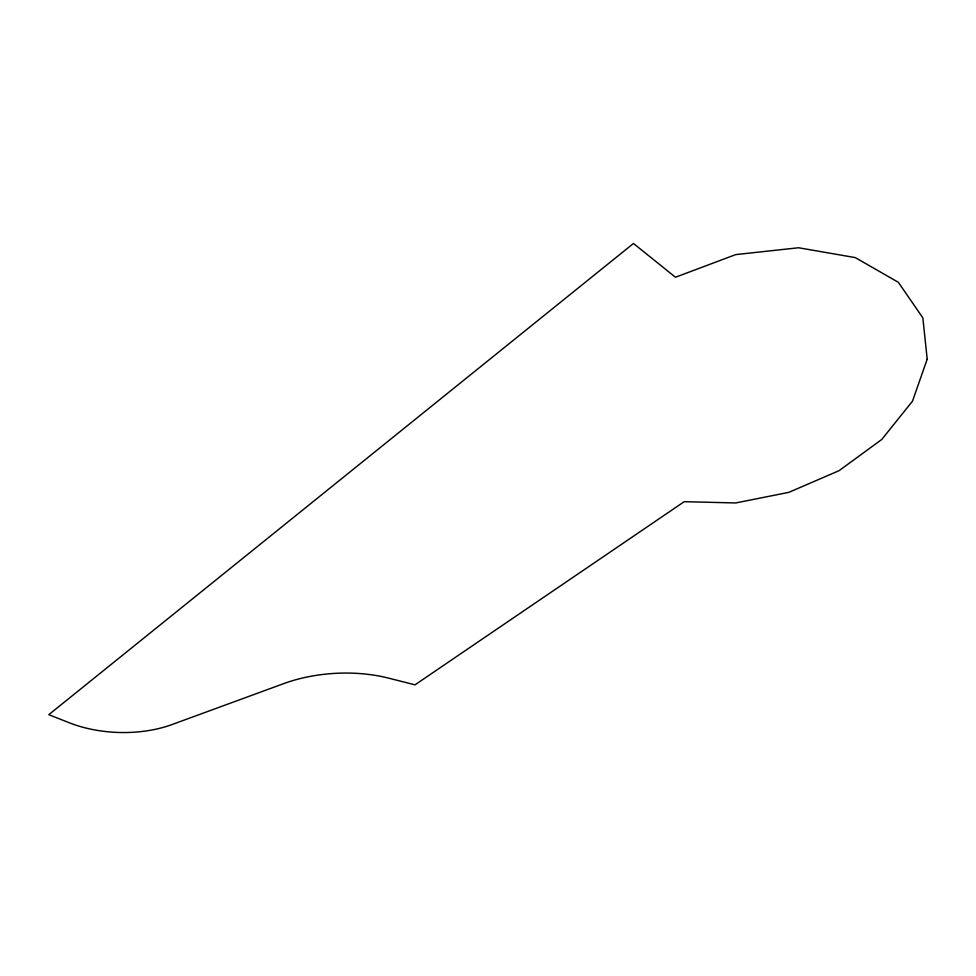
<?xml version="1.0" encoding="UTF-8"?>
<svg xmlns="http://www.w3.org/2000/svg" width="976" height="976" viewBox="0 0 976 976"><rect width="100%" height="100%" fill="white"/><g stroke="black" fill="none" stroke-linecap="round" stroke-linejoin="round"><path stroke-width="1.46" d="M927.2 359.168L912.499 401.173L881.755 439.481L839.043 470.688L788.828 492.355L735.709 502.957L684.225 501.676L415.007 684.835L388.716 678.161A108.068 59.951 -3.3 0 0 283.626 683.651L172.118 724.521A92.842 52.948 2.1 0 1 69.125 722.704L48.8 714.676L633.461 243.475L675.465 277.245L735.684 254.614L798.575 247.758L855.293 257.603L898.335 282.296L922.845 317.847L927.2 359.168"/></g></svg>
